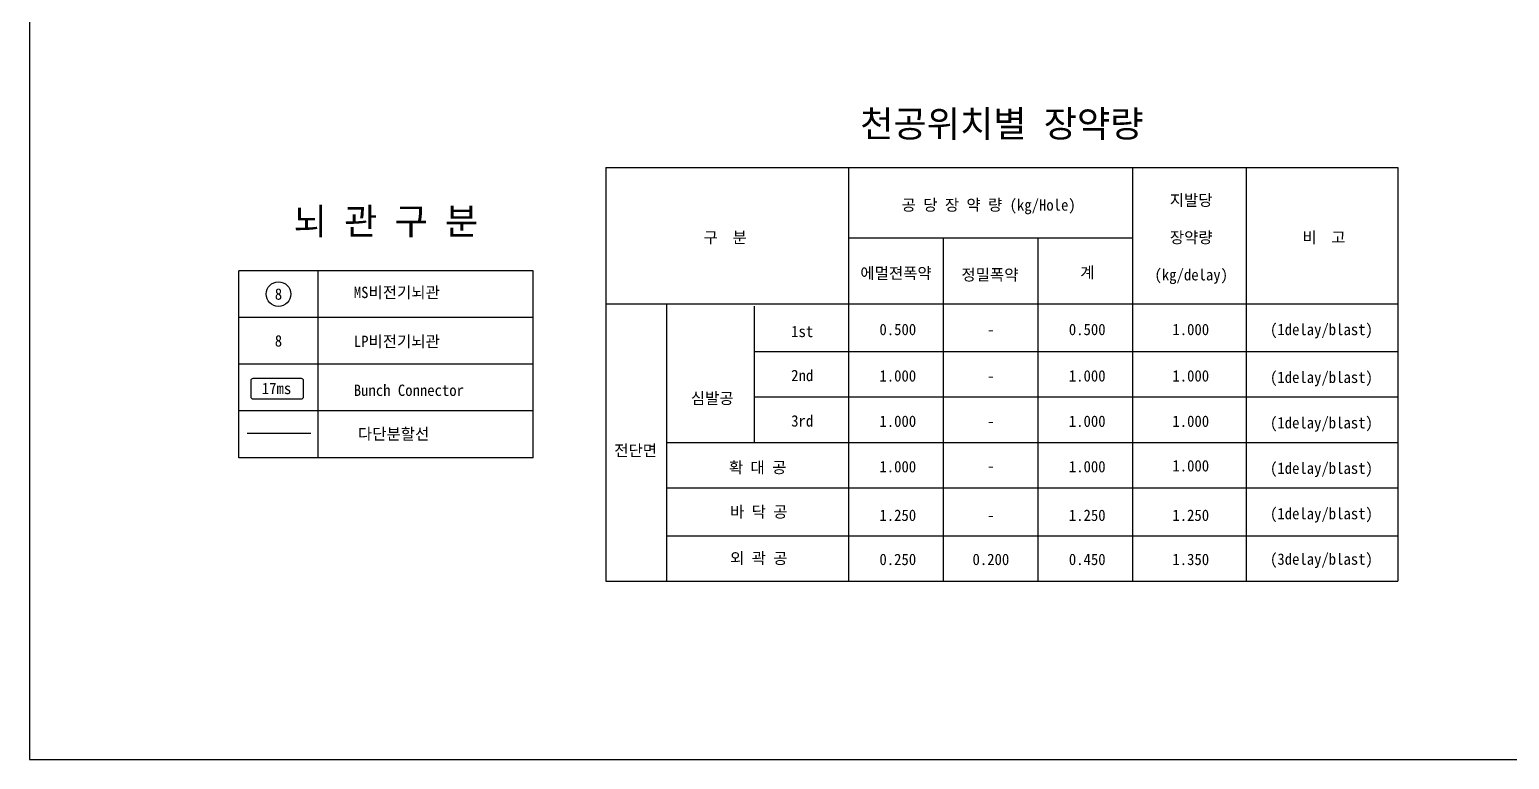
# Model space of a CAD drawing. Header units: millimetres. Extents: x -38550 to 41050, y 2900 to 31257.
# Drawn here: x -38550 to -19021, y 2900 to 12539 of the extents above; entities that cross this region are included whole.
import ezdxf
from ezdxf.enums import TextEntityAlignment as Align

# ---------------------------------------------------------------- set-up
doc = ezdxf.new("R2010")
doc.units = ezdxf.units.MM
doc.header["$LTSCALE"] = 500
doc.linetypes.add('A-DASHD01', pattern=[0.75, 0.5, -0.25])
for name, color, linetype in [('CS-BLST-HIDL', 2, 'A-DASHD01'), ('CS-TABL', 3, 'Continuous'), ('CS-TABL-LIN1', 4, 'Continuous'), ('CS-TABL-LIN2', 1, 'Continuous'), ('CS-TABL-TEX1', 6, 'Continuous'), ('CS-TABL-TEX2', 3, 'Continuous'), ('CS-TEX1', 6, 'Continuous'), ('CS-TEXT', 3, 'Continuous'), ('CX-PAPR', 2, 'Continuous')]:
    doc.layers.add(name, color=color, linetype=linetype)
doc.styles.get("Standard").update_dxf_attribs({"font": ''})
doc.styles.add('굴림체', font='')
doc.styles.get('Standard').set_extended_font_data('GulimChe')
doc.styles.get('굴림체').set_extended_font_data('GulimChe')

msp = doc.modelspace()

# ---------------------------------------------------------------- linework, layer by layer
at = {"layer": 'CS-BLST-HIDL', "const_width": 20}
msp.add_lwpolyline([(-35679.6, 7205.9), (-34835.5, 7205.9)], dxfattribs=at)
at = {"layer": 'CS-TABL'}
msp.add_lwpolyline([(-35627, 7684.5), (-35627, 7907.2, -0.4142136), (-35599.5, 7934.6), (-34966.2, 7934.6, -0.4142136), (-34938.8, 7907.2), (-34938.8, 7684.5, -0.4142136), (-34966.2, 7657), (-35599.5, 7657, -0.4142136)], format="xyb", close=True, dxfattribs=at)
at = {"layer": 'CS-TABL-LIN1'}
for p, q in [((-30944.5, 10718.1), (-20494.5, 10718.1)), ((-30944.5, 10718.1), (-30944.5, 5254.3)), ((-27744.5, 10718.1), (-27744.5, 8918.1)), ((-27744.5, 10718.1), (-27744.5, 5254.3)), ((-20494.5, 10718.1), (-20494.5, 5254.3)), ((-31906.2, 9354.5), (-35789.1, 9354.5)), ((-35789.1, 6884.5), (-35789.1, 9354.5)), ((-31906.2, 6884.5), (-31906.2, 9354.5)), ((-30944.5, 8918.1), (-20494.5, 8918.1)), ((-31906.2, 6884.5), (-35789.1, 6884.5)), ((-30944.5, 5254.3), (-20494.5, 5254.3))]:
    msp.add_line(p, q, dxfattribs=at)
at = {"layer": 'CS-TABL-LIN2'}
for p, q in [((-23994.5, 10718.1), (-23994.5, 5254.3)), ((-22494.5, 10718.1), (-22494.5, 5254.3)), ((-27744.5, 9789), (-23994.5, 9789)), ((-26494.5, 9789), (-26494.5, 5254.3)), ((-25244.5, 9789), (-25244.5, 5254.3)), ((-34741.8, 6884.5), (-34741.8, 9354.5)), ((-30144.5, 8918.1), (-30144.5, 5254.3)), ((-28988.5, 8886.6), (-28988.5, 7086.6)), ((-31906.2, 8737), (-35789.1, 8737)), ((-28988.5, 8286.6), (-20494.5, 8286.6)), ((-31906.2, 8119.5), (-35789.1, 8119.5)), ((-28988.5, 7686.6), (-20494.5, 7686.6)), ((-31906.2, 7502), (-35789.1, 7502)), ((-30144.5, 7086.6), (-20494.5, 7086.6)), ((-30144.5, 6486.6), (-20494.5, 6486.6)), ((-30144.5, 5854.3), (-20494.5, 5854.3))]:
    msp.add_line(p, q, dxfattribs=at)
at = {"layer": 'CS-TEXT'}
msp.add_circle((-35265.5, 9045.8), 162.6, dxfattribs=at)
at = {"layer": 'CX-PAPR'}
msp.add_lwpolyline([(-38550, 2900), (1250, 2900), (1250, 28700), (-38550, 28700)], close=True, dxfattribs=at)

# ---------------------------------------------------------------- texts
at = {"layer": 'CS-TABL-TEX1'}
for s, p in [('지발당', (-23219.7, 10211.5)), ('공 당 장 약 량 (kg/Hole)', (-25893.1, 10147.9)), ('구  분', (-29370.9, 9718.8)), ('장약량', (-23219.7, 9718.8)), ('비  고', (-21467.8, 9718.8)), ('에멀젼폭약', (-27115.9, 9246.2)), ('정밀폭약', (-25876, 9226.2)), ('계', (-24590.6, 9254.7)), ('(kg/delay)', (-23219.7, 9226.2)), ('1st', (-28353.8, 8477.7)), ('2nd', (-28353.8, 7896.1)), ('심발공', (-29541, 7594.6)), ('3rd', (-28353.8, 7296.1)), ('전단면', (-30552.2, 6905.7)), ('확 대 공', (-28942.2, 6681.6)), ('바 닥 공', (-28927, 6095.3)), ('외 곽 공', (-28927, 5481.7))]:
    msp.add_text(s, height=150, dxfattribs=at).set_placement(p, align=Align.CENTER)
at = {"layer": 'CS-TABL-TEX2', "style": '굴림체'}
for s, p in [('0.500', (-27092.3, 8503.3)), ('0.500', (-24592.3, 8503.3)), ('1.000', (-23226.1, 8503.3)), ('(1delay/blast)', (-21501.4, 8503.3)), ('-', (-25863.6, 8503.3)), ('1.000', (-27092.3, 7890.8)), ('1.000', (-24592.3, 7890.8)), ('1.000', (-23226.1, 7890.8)), ('(1delay/blast)', (-21501.4, 7871.7)), ('-', (-25863.6, 7890.8)), ('1.000', (-27092.3, 7291.7)), ('1.000', (-24592.3, 7291.7)), ('1.000', (-23226.1, 7291.7)), ('(1delay/blast)', (-21501.4, 7271.7)), ('-', (-25863.6, 7291.7)), ('1.000', (-27092.3, 6691.7)), ('1.000', (-24592.3, 6691.7)), ('1.000', (-23226.1, 6703.4)), ('(1delay/blast)', (-21501.4, 6671.7)), ('-', (-25863.6, 6703.4)), ('1.250', (-27092.3, 6049.7)), ('-', (-25863.6, 6049.7)), ('1.250', (-24592.3, 6049.7)), ('1.250', (-23226.1, 6049.7)), ('(1delay/blast)', (-21501.4, 6071.7)), ('0.250', (-27092.3, 5466.8)), ('0.200', (-25863.6, 5466.8)), ('0.450', (-24592.3, 5466.8)), ('1.350', (-23226.1, 5466.8)), ('(3delay/blast)', (-21501.4, 5471))]:
    msp.add_text(s, height=150, dxfattribs=at).set_placement(p, align=Align.CENTER)
at = {"layer": 'CS-TEX1', "style": '굴림체'}
for s, p in [('천공위치별 장약량', (-25719.5, 11298.6)), ('뇌 관 구 분', (-33847.6, 10011.9))]:
    msp.add_text(s, height=350, dxfattribs=at).set_placement(p, align=Align.MIDDLE)
at = {"layer": 'CS-TEXT', "style": '굴림체'}
for p in [(-35265.5, 9045.8), (-35265.5, 8428.3)]:
    msp.add_text('8', height=150, dxfattribs=at).set_placement(p, align=Align.MIDDLE_CENTER)
for s, p in [('MS비전기뇌관', (-34271.5, 8992.9)), ('LP비전기뇌관', (-34271.4, 8346.2)), ('Bunch Connector', (-34271.4, 7700.3))]:
    msp.add_text(s, height=150, dxfattribs=at).set_placement(p)
msp.add_text('17ms', height=150, dxfattribs=at).set_placement((-35291, 7798.9), align=Align.MIDDLE)
msp.add_text('다단분할선', height=150, dxfattribs=at).set_placement((-33746.1, 7123.8), align=Align.CENTER)

doc.saveas('drawing.dxf')
